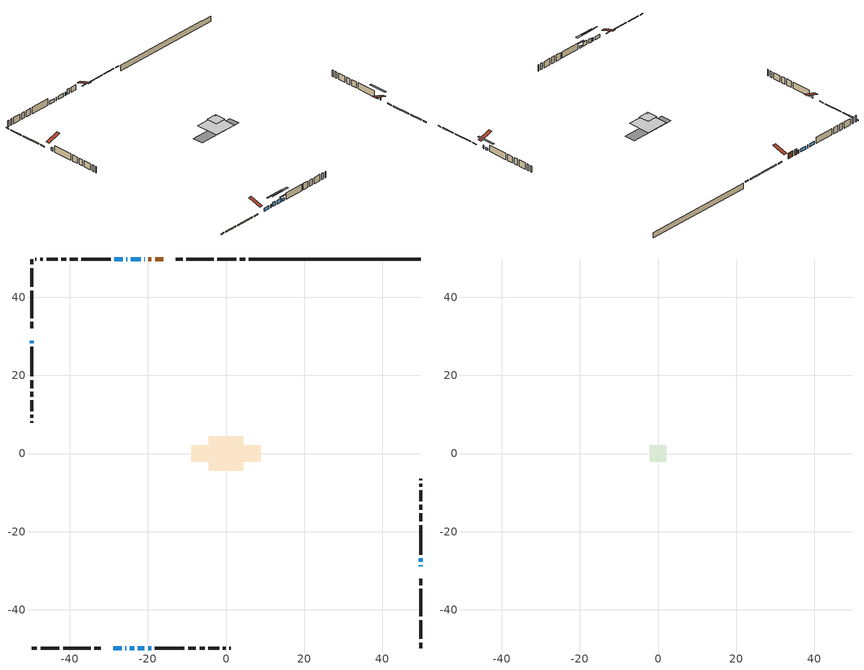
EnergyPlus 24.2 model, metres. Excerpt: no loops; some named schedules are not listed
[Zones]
conditioned space
 floor adiabatic (AdiabaticFloorConstruction): -4.38,-4.38 -4.38,4.38 4.38,4.38 4.38,-4.38 z0.3
 floor foundation (Slab1 construction): -8.91,-2.06 -8.91,2.06 8.91,2.06 8.91,-2.06 z-1.83
 wall outside (RimJoist1 construction): 4.95,49.77 3.56,49.77 / -49.77,-49.77 -48.38,-49.77 / -49.77,49.77 -49.77,48.38 / 49.77,-49.77 49.77,-48.38 z0.3:0.6
 wall outside (RimJoist2 construction): 2.63,49.77 -2.21,49.77 / -47.45,-49.77 -42.61,-49.77 / -49.77,47.45 -49.77,42.61 / 49.77,-47.45 49.77,-42.61 z0.3:0.6
 wall outside (RimJoist3 construction): -3.14,49.77 -10.16,49.77 / -41.68,-49.77 -34.66,-49.77 / -49.77,41.68 -49.77,34.66 / 49.77,-41.68 49.77,-34.66 z0.3:0.6
 wall outside (RimJoist4 construction): -11.08,49.77 -12.83,49.77 / -33.74,-49.77 -31.99,-49.77 / -49.77,33.74 -49.77,31.99 / 49.77,-33.74 49.77,-31.99 z0.3:0.6
 wall outside (AdiabaticWallConstruction 1): -16.01,49.77 -18.15,49.77 / -19.08,49.77 -19.91,49.77 z0.3:2.33
 wall outside (AdiabaticWallConstruction): -20.83,49.77 -20.93,49.77 / -28.81,-49.77 -26.66,-49.77 / -21.85,49.77 -24.33,49.77 / -49.77,28.81 -49.77,28.2 / 49.77,-28.81 49.77,-28.57 / -25.74,-49.77 -25.5,-49.77 / -25.26,49.77 -25.46,49.77 / -26.39,49.77 -28.53,49.77 z0.3:1.52; -24.57,-49.77 -23.5,-49.77 z0.3:1.9; 49.77,-27.64 49.77,-26.78 z0.3:1.16; -22.57,-49.77 -20.87,-49.77 z0.3:1.82; -19.94,-49.77 -19.13,-49.77 z0.3:1.22
 wall outside (Wall1 construction): -29.46,49.77 -37.01,49.77 / -18.2,-49.77 -10.65,-49.77 / -49.77,27.27 -49.77,19.72 / 49.77,-25.85 49.77,-18.3 z0.3:2.74
 wall outside (Wall2 construction): -37.94,49.77 -39.98,49.77 / -9.72,-49.77 -7.68,-49.77 / -49.77,18.79 -49.77,16.75 / 49.77,-17.37 49.77,-15.33 z0.3:2.74
 wall outside (Wall3 construction): -40.91,49.77 -42.18,49.77 / -6.75,-49.77 -5.49,-49.77 / -49.77,15.82 -49.77,14.55 / 49.77,-14.4 49.77,-13.13 z0.3:2.74
 wall outside (Wall4 construction): -43.1,49.77 -45.93,49.77 / -4.56,-49.77 -1.73,-49.77 / -49.77,13.62 -49.77,10.8 / 49.77,-12.21 49.77,-9.38 z0.3:2.74
 wall outside (Wall5 construction): -46.86,49.77 -47.57,49.77 / -0.81,-49.77 -0.09,-49.77 / -49.77,9.87 -49.77,9.16 / 49.77,-8.45 49.77,-7.74 z0.3:2.74
 wall outside (Wall6 construction): -48.5,49.77 -48.84,49.77 / 0.84,-49.77 1.18,-49.77 / -49.77,8.23 -49.77,7.89 / 49.77,-6.81 49.77,-6.47 z0.3:2.74
 wall foundation (FoundationWall1 construction): 5.87,49.77,-1.83 5.87,49.77,0.3 45.38,49.77,0.3 45.38,49.77,0.17 49.77,49.77,0.17 49.77,49.77,-1.83
 window (WindowConstruction 7): -20.83,49.77 -20.93,49.77 z0.3:1.52
 window (WindowConstruction 4): -28.81,-49.77 -26.67,-49.77 z0.3:1.52
 window (WindowConstruction 5): -21.85,49.77 -24.33,49.77 z0.3:1.52
 window (WindowConstruction 6): -49.77,28.81 -49.77,28.2 z0.3:1.52
 window (WindowConstruction 10): 49.77,-28.81 49.77,-28.57 z0.3:1.52
 window (WindowConstruction 11): -25.74,-49.77 -25.5,-49.77 z0.3:1.52
 window (WindowConstruction 8): -25.26,49.77 -25.46,49.77 z0.3:1.52
 window (WindowConstruction 9): -24.57,-49.77 -23.5,-49.77 z0.3:1.9
 window (WindowConstruction): -26.39,49.77 -28.53,49.77 z0.3:1.52
 window (WindowConstruction 1): 49.77,-27.64 49.77,-26.78 z0.3:1.16
 window (WindowConstruction 2): -22.57,-49.77 -20.87,-49.77 z0.3:1.82
 window (WindowConstruction 3): -19.94,-49.77 -19.13,-49.77 z0.3:1.21
 door (Door): -16.01,49.77 -18.15,49.77 z0.3:2.33
 door (Door 1): -19.08,49.77 -19.9,49.77 z0.3:2.33
 ceiling adiabatic (AdiabaticFloorConstruction): 4.38,-4.38 4.38,4.38 -4.38,4.38 -4.38,-4.38 z0.3
attic - vented
 floor to conditioned space (Floor1 construction Reversed): -2.06,-2.06 -2.06,2.06 2.06,2.06 2.06,-2.06 z2.74
 floor to conditioned space (Floor2 construction Reversed): -1.55,-1.55 -1.55,1.55 1.55,1.55 1.55,-1.55 z2.74
 roof outside (Roof1 construction): -15.08,49.77,2.74 -15.08,44.74,4.41 -13.76,44.74,4.41 -13.76,49.77,2.74; -29.74,-49.77,2.74 -29.74,-44.74,4.41 -31.06,-44.74,4.41 -31.06,-49.77,2.74; -49.77,29.74,2.74 -44.74,29.74,4.41 -44.74,31.06,4.41 -49.77,31.06,2.74; 49.77,-29.74,2.74 44.74,-29.74,4.41 44.74,-31.06,4.41 49.77,-31.06,2.74
shading: -20.45,-49.77 -27.62,-49.77 -27.62,-50.06 -20.45,-50.06 z4.95; 49.77,-23.73 49.77,-30.69 50.38,-30.69 50.38,-23.73 z4.21; -17.82,-49.77 -25.62,-49.77 -25.62,-50.38 -17.82,-50.38 z4.88; -17.91,-49.77 -21.16,-49.77 -21.16,-50.06 -17.91,-50.06 z2.43
[Building]
Building 1: Terrain=Suburbs
[Site:Location]
Windsor AP_ON: Latitude {deg}=42.28; Longitude {deg}=-82.96; Time Zone {hr}=-5; Elevation {m}=190; Keep Site Location Information=Yes
[Site:GroundTemperature:Shallow]
6.34957, 4.46684, 4.31606, 5.20952, 8.79623, 12.3662, 15.4612, 17.4219, 17.5884, 15.9938, 12.9777, 9.51722
[Site:WaterMainsTemperature]
Calculation Method=Schedule; Temperature Schedule=mains temperature schedule
[Material] Roughness=Rough; Thermal Absorptance=0.9
Name | Thickness {m} | Conductivity {W/m-K} | Density {kg/m3} | Specific Heat {J/kg-K} | Solar Absorptance | Visible Absorptance
asphalt or fiberglass shingles | 0.00635 | 0.162714 | 1121.4 | 1465.45 | 0.4 | 0.4
ceiling loosefill ins | 0.169333 | 0.0480833 | 16.02 | 1046.75 | 0.7 | 0.7
ceiling stud and cavity | 0.1397 | 0.181965 | 65.682 | 1177.47 | 0.7 | 0.7
ceiling stud and cavity 1 | 0.1397 | 0.233343 | 65.682 | 1177.47 | 0.7 | 0.7
concrete 4.0 in. | 0.1016 | 1.803125 | 2242.8 | 837.4 | 0.7 | 0.7
concrete 8.0 in. | 0.2032 | 1.803125 | 2242.8 | 837.4 | 0.7 | 0.7
door material | 0.04445 | 0.053851 | 512.64 | 1214.23 | 0.7 | 0.7
door material 1 | 0.04445 | 0.327969 | 512.64 | 1214.23 | 0.7 | 0.7
exterior vertical ins | 0.0219533 | 0.029427 | 32.04 | 1214.23 | 0.7 | 0.7
floor covering | 0.0127 | 0.0433444 | 54.468 | 1339.84 | 0.6 | 0.6
floor rigid ins; wall rigid ins | 0.512978 | 0.029427 | 32.04 | 1214.23 | 0.7 | 0.7
floor stud and cavity | 0.1397 | 1.75129 | 37.0049 | 1207.88 | 0.7 | 0.7
furniture material conditioned space 1 | 0.1524 | 0.115458 | 640.8 | 1214.23 | 0.6 | 0.6
gypsum board | 0.0127 | 0.160291 | 801 | 837.4 | 0.6 | 0.6
gypsum board 1 | 0.0127 | 0.160291 | 801 | 837.4 | 0.7 | 0.7
osb sheathing 0.5 in. | 0.0127 | 0.115458 | 512.64 | 1214.23 | 0.7 | 0.7
osb sheathing 0.75 in. | 0.01905 | 0.115458 | 512.64 | 1214.23 | 0.7 | 0.7
osb sheathing 2.0 in. | 0.0508 | 0.115458 | 512.64 | 1214.23 | 0.7 | 0.7
rim joist rigid ins | 0.051816 | 0.029427 | 32.04 | 1214.23 | 0.7 | 0.7
rim joist stud and cavity | 0.0508 | 0.273253 | 125.044 | 1163.47 | 0.6 | 0.6
rim joist stud and cavity 1 | 0.0508 | 0.0291244 | 125.044 | 1163.47 | 0.6 | 0.6
rim joist stud and cavity 2 | 0.0508 | 0.256263 | 125.044 | 1163.47 | 0.6 | 0.6
rim joist stud and cavity 3 | 0.0508 | 0.0317528 | 125.044 | 1163.47 | 0.6 | 0.6
wall stud and cavity | 0.1397 | 0.0805465 | 139.0536 | 1170.24 | 0.7 | 0.7
wall stud and cavity 1 | 0.1397 | 0.102109 | 139.0536 | 1170.24 | 0.7 | 0.7
wall stud and cavity 2 | 0.1397 | 0.0813726 | 139.0536 | 1170.24 | 0.7 | 0.7
wall stud and cavity 3 | 0.1397 | 0.0919333 | 139.0536 | 1170.24 | 0.7 | 0.7
wall stud and cavity 4 | 0.1397 | 0.0962846 | 139.0536 | 1170.24 | 0.7 | 0.7
wall stud and cavity 5 | 0.1397 | 0.103171 | 139.0536 | 1170.24 | 0.7 | 0.7
wall stud and cavity 6 | 0.0889 | 0.380278 | 52.3479 | 1209.89 | 0.7 | 0.7
wall stud and cavity 7 | 0.0889 | 0.391764 | 83.0341 | 1211.67 | 0.7 | 0.7
wood siding | 0.0254 | 0.102417 | 544.68 | 1172.36 | 0.4 | 0.4
wood siding 1; wood siding 2; wood siding 3 | 0.0254 | 0.102417 | 544.68 | 1172.36 | 0.7 | 0.7
[WindowMaterial:SimpleGlazingSystem]
Name | U-Factor {W/m2-K} | Solar Heat Gain Coefficient
WindowMaterial | 3.06271 | 0.48
WindowMaterial 1 | 3.03376 | 0.4
WindowMaterial 2 | 3.04284 | 0.51
WindowMaterial 3 | 3.080315 | 0.44
WindowMaterial 4 | 3.0383 | 0.56
WindowMaterial 5 | 2.47107 | 0.09
WindowMaterial 6 | 3.11325 | 0.08
WindowMaterial 7 | 2.76405 | 0.5
WindowMaterial 8 | 3.03376 | 0.44
[Construction]
AdiabaticFloorConstruction: floor stud and cavity, floor rigid ins, osb sheathing 0.75 in., floor covering
AdiabaticWallConstruction: wood siding 2, wall rigid ins, wall stud and cavity 6, gypsum board
AdiabaticWallConstruction 1: wood siding 3, wall rigid ins, wall stud and cavity 6, gypsum board
Door: door material
Door 1: door material 1
Floor1 construction Reversed: gypsum board, ceiling stud and cavity, ceiling loosefill ins
Floor2 construction Reversed: gypsum board, ceiling stud and cavity 1, ceiling loosefill ins
FoundationWall1 construction: concrete 8.0 in., gypsum board 1
furniture construction conditioned space 1: furniture material conditioned space 1
PartitionWallConstruction: gypsum board, wall stud and cavity 7, gypsum board
RimJoist1 construction: wood siding 1, rim joist rigid ins, osb sheathing 2.0 in., rim joist stud and cavity
RimJoist2 construction: wood siding 1, osb sheathing 2.0 in., rim joist stud and cavity 1
RimJoist3 construction: wood siding 1, rim joist rigid ins, osb sheathing 2.0 in., rim joist stud and cavity 2
RimJoist4 construction: wood siding 1, osb sheathing 2.0 in., rim joist stud and cavity 3
Roof1 construction: asphalt or fiberglass shingles
Slab1 construction: concrete 4.0 in.
Wall1 construction: wood siding, osb sheathing 0.5 in., wall stud and cavity, gypsum board
Wall2 construction: wood siding, osb sheathing 0.5 in., wall stud and cavity 1, gypsum board
Wall3 construction: wood siding, osb sheathing 0.5 in., wall stud and cavity 2, gypsum board
Wall4 construction: wood siding, osb sheathing 0.5 in., wall stud and cavity 3, gypsum board
Wall5 construction: wood siding, osb sheathing 0.5 in., wall stud and cavity 4, gypsum board
Wall6 construction: wood siding, osb sheathing 0.5 in., wall stud and cavity 5, gypsum board
WindowConstruction; WindowConstruction 4: WindowMaterial
WindowConstruction 1: WindowMaterial 1
WindowConstruction 10; WindowConstruction 11: WindowMaterial 8
WindowConstruction 2: WindowMaterial 2
WindowConstruction 3; WindowConstruction 6: WindowMaterial 3
WindowConstruction 5: WindowMaterial 4
WindowConstruction 7: WindowMaterial 5
WindowConstruction 8: WindowMaterial 6
WindowConstruction 9: WindowMaterial 7
[Zone] Multiplier=1; Part of Total Floor Area=Yes
Name | Volume {m3}
attic - vented | 7.22647
conditioned space | 512.4
[Space]
Name | Zone | Volume {m3}
attic - vented 1 | attic - vented | 7.22647
conditioned space 1 | conditioned space | 512.4
[ZoneInfiltration:EffectiveLeakageArea]
infil attic - vented 1: Zone or Space=attic - vented 1; Schedule=Always On Discrete; Effective Air Leakage Area {cm2}=1181.78; Stack Coefficient=0.000116419; Wind Coefficient=7.29006e-06
[ZoneMixing]
whole house fan mix: Zone or Space=attic - vented; Schedule=Always On Continuous; Design Flow Rate Calculation Method=Flow/Zone; Design Flow Rate {m3/s}=0; Source Zone or Space=conditioned space
[SurfaceProperty:ExposedFoundationPerimeter]
Slab1: Exposed Perimeter Calculation Method=TotalExposedPerimeter; Total Exposed Perimeter {m}=43.891
[InternalMass] Zone or ZoneList=conditioned space; Space or SpaceList=conditioned space 1
Name | Construction | Surface Area {m2}
furniture mass conditioned space 1 | furniture construction conditioned space 1 | 60.0001
partition wall mass | PartitionWallConstruction | 150
[Lights]
interior lighting: Zone or ZoneList or Space or SpaceList=conditioned space 1; Schedule=interior lighting schedule; Design Level Calculation Method=LightingLevel; Lighting Level {W}=343.2; Return Air Fraction=0; Fraction Radiant=0.6; Fraction Visible=0.2; Fraction Replaceable=1
[People]
occupants: Zone or ZoneList or Space or SpaceList=conditioned space 1; Number of People Schedule=occupants schedule; Number of People Calculation Method=People; Number of People=3; Fraction Radiant=0.314171; Sensible Heat Fraction=0.56303; Activity Level Schedule=occupants activity schedule; Carbon Dioxide Generation Rate {m3/s-W}=0; Enable ASHRAE 55 Comfort Warnings=No; Mean Radiant Temperature Calculation Type=EnclosureAveraged
[ElectricEquipment] Zone or ZoneList or Space or SpaceList=conditioned space 1; Design Level Calculation Method=EquipmentLevel
Name | Schedule | Design Level {W} | Fraction Latent | Fraction Radiant | Fraction Lost
clothes dryer | clothes dryer schedule | 140.772 | 0.015 | 0.081 | 0.85
clothes washer | clothes washer schedule | 32.1985 | 0.03 | 0.162 | 0.7
cooking range | cooking range schedule | 215.147 | 0.08 | 0.432 | 0.2
dishwasher | dishwasher schedule | 66.8632 | 0.3 | 0.18 | 0.4
fridge | fridge schedule | 72.9452 | 0 | 0.6 | 0
mech vent bath fan 0 | mech vent bath fan 0 schedule | 25.1 | 0 | 0 | 1
mech vent bath fan 1 | mech vent bath fan 1 schedule | 25.1 | 0 | 0 | 1
mech vent house fan | mech vent house fan schedule | 0 | 0 | 0 | 1
mech vent house fan cfis | mech vent house fan cfis schedule | 0 | 0 | 0 | 0
mech vent range fan 0 | mech vent range fan 0 schedule | 57 | 0 | 0 | 1
misc plug loads | misc plug loads schedule | 494.7 | 0.045 | 0.513 | 0.1
whole house fan | Always On Discrete | 0 | 0 | 0 | 1
[OtherEquipment] Zone or ZoneList or Space or SpaceList=conditioned space 1; Design Level Calculation Method=EquipmentLevel
Name | Fuel Type | Schedule | Design Level {W} | Fraction Latent | Fraction Radiant | Fraction Lost
clothes dryer 1 | Electricity | clothes dryer schedule | 0 | 0.015 | 0.081 | 0.85
cooking range 1 | Electricity | cooking range schedule | 0 | 0.08 | 0.432 | 0.2
general water use latent | None | general water use schedule | 62.594 | 1 | 0 | 0
general water use sensible | None | general water use schedule | -61.6891 | 0 | 0.6 | 0
mech vent house fan latent load | None | Always On Discrete | 0 | 1 | 0 | 0
mech vent house fan sensible load | None | Always On Discrete | 0 | 0 | 0 | 0
water heater energy adjustment1 | NaturalGas | Always On Discrete | 0.01 | 0 | 0 | 1
[ZoneInfiltration:DesignFlowRate] Zone or ZoneList or Space or SpaceList=conditioned space 1; Schedule=Always On Discrete; Design Flow Rate Calculation Method=Flow/Zone; Design Flow Rate {m3/s}=0
infil flow; natural vent flow; whole house fan flow
[Foundation:Kiva]
Foundation Kiva 1: Initial Indoor Air Temperature {C}=18; Wall Height Above Grade {m}=0.300015; Wall Depth Below Slab {m}=0.2032; Custom Block Material Name 1=exterior vertical ins; Custom Block Depth 1 {m}=2.13; Custom Block X Position 1 {m}=0.2159; Custom Block Z Position 1 {m}=0
[Foundation:Kiva:Settings]
Soil Conductivity {W/m-K}=0.849921; Soil Density {kg/m3}=1842.3; Soil Specific Heat {J/kg-K}=418.7; Ground Solar Absorptivity=0.9; Ground Thermal Absorptivity=0.9; Ground Surface Roughness {m}=0.03; Far-Field Width {m}=40; Deep-Ground Boundary Condition=ZeroFlux; Deep-Ground Depth {m}=40; Minimum Cell Dimension {m}=0.2; Maximum Cell Growth Coefficient=3; Simulation Timestep=Timestep
[Exterior:Lights]
exterior lighting: Schedule=exterior lighting schedule; Design Level {W}=75.6
[Schedule:Constant]
Name | Hourly Value
Always On Continuous; mech vent house fan schedule; mech vent house fan cfis schedule; Always On Discrete | 1
occupants activity schedule | 117.228
fridge schedule | 0
[Schedule:Week:Daily]
interior lighting schedule Week Rule - Jan1-Jan27: interior lighting schedule day, interior lighting schedule day, interior lighting schedule day, interior lighting schedule day, interior lighting schedule day, interior lighting schedule day, interior lighting schedule day, interior lighting schedule default day, interior lighting schedule default day, interior lighting schedule default day, interior lighting schedule default day, interior lighting schedule default day
interior lighting schedule Week Rule - Jan28-Feb3: interior lighting schedule day, interior lighting schedule day, interior lighting schedule day, interior lighting schedule day, interior lighting schedule day 1, interior lighting schedule day 1, interior lighting schedule day 1, interior lighting schedule default day, interior lighting schedule default day, interior lighting schedule default day, interior lighting schedule default day, interior lighting schedule default day
interior lighting schedule Week Rule - Feb4-Feb24: interior lighting schedule day 1, interior lighting schedule day 1, interior lighting schedule day 1, interior lighting schedule day 1, interior lighting schedule day 1, interior lighting schedule day 1, interior lighting schedule day 1, interior lighting schedule default day, interior lighting schedule default day, interior lighting schedule default day, interior lighting schedule default day, interior lighting schedule default day
interior lighting schedule Week Rule - Feb25-Mar3: interior lighting schedule day 1, interior lighting schedule day 1, interior lighting schedule day 1, interior lighting schedule day 1, interior lighting schedule day 2, interior lighting schedule day 2, interior lighting schedule day 2, interior lighting schedule default day, interior lighting schedule default day, interior lighting schedule default day, interior lighting schedule default day, interior lighting schedule default day
interior lighting schedule Week Rule - Mar4-Mar31: interior lighting schedule day 2, interior lighting schedule day 2, interior lighting schedule day 2, interior lighting schedule day 2, interior lighting schedule day 2, interior lighting schedule day 2, interior lighting schedule day 2, interior lighting schedule default day, interior lighting schedule default day, interior lighting schedule default day, interior lighting schedule default day, interior lighting schedule default day
interior lighting schedule Week Rule - Apr1-Apr28: interior lighting schedule day 3, interior lighting schedule day 3, interior lighting schedule day 3, interior lighting schedule day 3, interior lighting schedule day 3, interior lighting schedule day 3, interior lighting schedule day 3, interior lighting schedule default day, interior lighting schedule default day, interior lighting schedule default day, interior lighting schedule default day, interior lighting schedule default day
interior lighting schedule Week Rule - Apr29-May5: interior lighting schedule day 3, interior lighting schedule day 3, interior lighting schedule day 4, interior lighting schedule day 4, interior lighting schedule day 4, interior lighting schedule day 4, interior lighting schedule day 4, interior lighting schedule default day, interior lighting schedule default day, interior lighting schedule default day, interior lighting schedule default day, interior lighting schedule default day
interior lighting schedule Week Rule - May6-May26: interior lighting schedule day 4, interior lighting schedule day 4, interior lighting schedule day 4, interior lighting schedule day 4, interior lighting schedule day 4, interior lighting schedule day 4, interior lighting schedule day 4, interior lighting schedule default day, interior lighting schedule default day, interior lighting schedule default day, interior lighting schedule default day, interior lighting schedule default day
interior lighting schedule Week Rule - May27-Jun2: interior lighting schedule day 4, interior lighting schedule day 4, interior lighting schedule day 4, interior lighting schedule day 4, interior lighting schedule day 4, interior lighting schedule day 5, interior lighting schedule day 5, interior lighting schedule default day, interior lighting schedule default day, interior lighting schedule default day, interior lighting schedule default day, interior lighting schedule default day
interior lighting schedule Week Rule - Jun3-Jun30: interior lighting schedule day 5, interior lighting schedule day 5, interior lighting schedule day 5, interior lighting schedule day 5, interior lighting schedule day 5, interior lighting schedule day 5, interior lighting schedule day 5, interior lighting schedule default day, interior lighting schedule default day, interior lighting schedule default day, interior lighting schedule default day, interior lighting schedule default day
interior lighting schedule Week Rule - Jul1-Jul28: interior lighting schedule day 6, interior lighting schedule day 6, interior lighting schedule day 6, interior lighting schedule day 6, interior lighting schedule day 6, interior lighting schedule day 6, interior lighting schedule day 6, interior lighting schedule default day, interior lighting schedule default day, interior lighting schedule default day, interior lighting schedule default day, interior lighting schedule default day
interior lighting schedule Week Rule - Jul29-Aug4: interior lighting schedule day 6, interior lighting schedule day 6, interior lighting schedule day 6, interior lighting schedule day 7, interior lighting schedule day 7, interior lighting schedule day 7, interior lighting schedule day 7, interior lighting schedule default day, interior lighting schedule default day, interior lighting schedule default day, interior lighting schedule default day, interior lighting schedule default day
interior lighting schedule Week Rule - Aug5-Aug25: interior lighting schedule day 7, interior lighting schedule day 7, interior lighting schedule day 7, interior lighting schedule day 7, interior lighting schedule day 7, interior lighting schedule day 7, interior lighting schedule day 7, interior lighting schedule default day, interior lighting schedule default day, interior lighting schedule default day, interior lighting schedule default day, interior lighting schedule default day
interior lighting schedule Week Rule - Aug26-Sep1: interior lighting schedule day 7, interior lighting schedule day 7, interior lighting schedule day 7, interior lighting schedule day 7, interior lighting schedule day 7, interior lighting schedule day 7, interior lighting schedule day 8, interior lighting schedule default day, interior lighting schedule default day, interior lighting schedule default day, interior lighting schedule default day, interior lighting schedule default day
interior lighting schedule Week Rule - Sep2-Sep29: interior lighting schedule day 8, interior lighting schedule day 8, interior lighting schedule day 8, interior lighting schedule day 8, interior lighting schedule day 8, interior lighting schedule day 8, interior lighting schedule day 8, interior lighting schedule default day, interior lighting schedule default day, interior lighting schedule default day, interior lighting schedule default day, interior lighting schedule default day
interior lighting schedule Week Rule - Sep30-Oct6: interior lighting schedule day 8, interior lighting schedule day 9, interior lighting schedule day 9, interior lighting schedule day 9, interior lighting schedule day 9, interior lighting schedule day 9, interior lighting schedule day 9, interior lighting schedule default day, interior lighting schedule default day, interior lighting schedule default day, interior lighting schedule default day, interior lighting schedule default day
interior lighting schedule Week Rule - Oct7-Oct27: interior lighting schedule day 9, interior lighting schedule day 9, interior lighting schedule day 9, interior lighting schedule day 9, interior lighting schedule day 9, interior lighting schedule day 9, interior lighting schedule day 9, interior lighting schedule default day, interior lighting schedule default day, interior lighting schedule default day, interior lighting schedule default day, interior lighting schedule default day
interior lighting schedule Week Rule - Oct28-Nov3: interior lighting schedule day 9, interior lighting schedule day 9, interior lighting schedule day 9, interior lighting schedule day 9, interior lighting schedule day 10, interior lighting schedule day 10, interior lighting schedule day 10, interior lighting schedule default day, interior lighting schedule default day, interior lighting schedule default day, interior lighting schedule default day, interior lighting schedule default day
interior lighting schedule Week Rule - Nov4-Nov24: interior lighting schedule day 10, interior lighting schedule day 10, interior lighting schedule day 10, interior lighting schedule day 10, interior lighting schedule day 10, interior lighting schedule day 10, interior lighting schedule day 10, interior lighting schedule default day, interior lighting schedule default day, interior lighting schedule default day, interior lighting schedule default day, interior lighting schedule default day
interior lighting schedule Week Rule - Nov25-Dec1: interior lighting schedule day 10, interior lighting schedule day 10, interior lighting schedule day 10, interior lighting schedule day 10, interior lighting schedule day 10, interior lighting schedule day 10, interior lighting schedule day 11, interior lighting schedule default day, interior lighting schedule default day, interior lighting schedule default day, interior lighting schedule default day, interior lighting schedule default day
interior lighting schedule Week Rule - Dec2-Dec31: interior lighting schedule day 11, interior lighting schedule day 11, interior lighting schedule day 11, interior lighting schedule day 11, interior lighting schedule day 11, interior lighting schedule day 11, interior lighting schedule day 11, interior lighting schedule default day, interior lighting schedule default day, interior lighting schedule default day, interior lighting schedule default day, interior lighting schedule default day
occupants schedule Week Rule - Jan1-Dec31: occupants schedule day, occupants schedule day, occupants schedule day, occupants schedule day, occupants schedule day, occupants schedule day, occupants schedule day, occupants schedule default day, occupants schedule default day, occupants schedule default day, occupants schedule default day, occupants schedule default day
clothes dryer schedule Week Rule - Jan1-Dec31: clothes dryer schedule day, clothes dryer schedule day, clothes dryer schedule day, clothes dryer schedule day, clothes dryer schedule day, clothes dryer schedule day, clothes dryer schedule day, clothes dryer schedule default day, clothes dryer schedule default day, clothes dryer schedule default day, clothes dryer schedule default day, clothes dryer schedule default day
clothes washer schedule Week Rule - Jan1-Dec31: clothes washer schedule day, clothes washer schedule day, clothes washer schedule day, clothes washer schedule day, clothes washer schedule day, clothes washer schedule day, clothes washer schedule day, clothes washer schedule default day, clothes washer schedule default day, clothes washer schedule default day, clothes washer schedule default day, clothes washer schedule default day
cooking range schedule Week Rule - Jan1-Dec31: cooking range schedule day, cooking range schedule day, cooking range schedule day, cooking range schedule day, cooking range schedule day, cooking range schedule day, cooking range schedule day, cooking range schedule default day, cooking range schedule default day, cooking range schedule default day, cooking range schedule default day, cooking range schedule default day
dishwasher schedule Week Rule - Jan1-Dec31: dishwasher schedule day, dishwasher schedule day, dishwasher schedule day, dishwasher schedule day, dishwasher schedule day, dishwasher schedule day, dishwasher schedule day, dishwasher schedule default day, dishwasher schedule default day, dishwasher schedule default day, dishwasher schedule default day, dishwasher schedule default day
mech vent bath fan 0 schedule Week Rule - Jan1-Dec31: mech vent bath fan 0 schedule day, mech vent bath fan 0 schedule day, mech vent bath fan 0 schedule day, mech vent bath fan 0 schedule day, mech vent bath fan 0 schedule day, mech vent bath fan 0 schedule day, mech vent bath fan 0 schedule day, mech vent bath fan 0 schedule default day, mech vent bath fan 0 schedule default day, mech vent bath fan 0 schedule default day, mech vent bath fan 0 schedule default day, mech vent bath fan 0 schedule default day
mech vent bath fan 1 schedule Week Rule - Jan1-Dec31: mech vent bath fan 1 schedule day, mech vent bath fan 1 schedule day, mech vent bath fan 1 schedule day, mech vent bath fan 1 schedule day, mech vent bath fan 1 schedule day, mech vent bath fan 1 schedule day, mech vent bath fan 1 schedule day, mech vent bath fan 1 schedule default day, mech vent bath fan 1 schedule default day, mech vent bath fan 1 schedule default day, mech vent bath fan 1 schedule default day, mech vent bath fan 1 schedule default day
mech vent range fan 0 schedule Week Rule - Jan1-Dec31: mech vent range fan 0 schedule day, mech vent range fan 0 schedule day, mech vent range fan 0 schedule day, mech vent range fan 0 schedule day, mech vent range fan 0 schedule day, mech vent range fan 0 schedule day, mech vent range fan 0 schedule day, mech vent range fan 0 schedule default day, mech vent range fan 0 schedule default day, mech vent range fan 0 schedule default day, mech vent range fan 0 schedule default day, mech vent range fan 0 schedule default day
misc plug loads schedule Week Rule - Jan1-Dec31: misc plug loads schedule day, misc plug loads schedule day, misc plug loads schedule day, misc plug loads schedule day, misc plug loads schedule day, misc plug loads schedule day, misc plug loads schedule day, misc plug loads schedule default day, misc plug loads schedule default day, misc plug loads schedule default day, misc plug loads schedule default day, misc plug loads schedule default day
general water use schedule Week Rule - Jan1-Dec31: general water use schedule day, general water use schedule day, general water use schedule day, general water use schedule day, general water use schedule day, general water use schedule day, general water use schedule day, general water use schedule default day, general water use schedule default day, general water use schedule default day, general water use schedule default day, general water use schedule default day
exterior lighting schedule Week Rule - Jan1-Jan27: exterior lighting schedule day, exterior lighting schedule day, exterior lighting schedule day, exterior lighting schedule day, exterior lighting schedule day, exterior lighting schedule day, exterior lighting schedule day, exterior lighting schedule default day, exterior lighting schedule default day, exterior lighting schedule default day, exterior lighting schedule default day, exterior lighting schedule default day
exterior lighting schedule Week Rule - Jan28-Feb3: exterior lighting schedule day, exterior lighting schedule day, exterior lighting schedule day, exterior lighting schedule day, exterior lighting schedule day 1, exterior lighting schedule day 1, exterior lighting schedule day 1, exterior lighting schedule default day, exterior lighting schedule default day, exterior lighting schedule default day, exterior lighting schedule default day, exterior lighting schedule default day
exterior lighting schedule Week Rule - Feb4-Feb24: exterior lighting schedule day 1, exterior lighting schedule day 1, exterior lighting schedule day 1, exterior lighting schedule day 1, exterior lighting schedule day 1, exterior lighting schedule day 1, exterior lighting schedule day 1, exterior lighting schedule default day, exterior lighting schedule default day, exterior lighting schedule default day, exterior lighting schedule default day, exterior lighting schedule default day
exterior lighting schedule Week Rule - Feb25-Mar3: exterior lighting schedule day 1, exterior lighting schedule day 1, exterior lighting schedule day 1, exterior lighting schedule day 1, exterior lighting schedule day 2, exterior lighting schedule day 2, exterior lighting schedule day 2, exterior lighting schedule default day, exterior lighting schedule default day, exterior lighting schedule default day, exterior lighting schedule default day, exterior lighting schedule default day
exterior lighting schedule Week Rule - Mar4-Mar31: exterior lighting schedule day 2, exterior lighting schedule day 2, exterior lighting schedule day 2, exterior lighting schedule day 2, exterior lighting schedule day 2, exterior lighting schedule day 2, exterior lighting schedule day 2, exterior lighting schedule default day, exterior lighting schedule default day, exterior lighting schedule default day, exterior lighting schedule default day, exterior lighting schedule default day
exterior lighting schedule Week Rule - Apr1-Apr28: exterior lighting schedule day 3, exterior lighting schedule day 3, exterior lighting schedule day 3, exterior lighting schedule day 3, exterior lighting schedule day 3, exterior lighting schedule day 3, exterior lighting schedule day 3, exterior lighting schedule default day, exterior lighting schedule default day, exterior lighting schedule default day, exterior lighting schedule default day, exterior lighting schedule default day
exterior lighting schedule Week Rule - Apr29-May5: exterior lighting schedule day 3, exterior lighting schedule day 3, exterior lighting schedule day 4, exterior lighting schedule day 4, exterior lighting schedule day 4, exterior lighting schedule day 4, exterior lighting schedule day 4, exterior lighting schedule default day, exterior lighting schedule default day, exterior lighting schedule default day, exterior lighting schedule default day, exterior lighting schedule default day
exterior lighting schedule Week Rule - May6-May26: exterior lighting schedule day 4, exterior lighting schedule day 4, exterior lighting schedule day 4, exterior lighting schedule day 4, exterior lighting schedule day 4, exterior lighting schedule day 4, exterior lighting schedule day 4, exterior lighting schedule default day, exterior lighting schedule default day, exterior lighting schedule default day, exterior lighting schedule default day, exterior lighting schedule default day
exterior lighting schedule Week Rule - May27-Jun2: exterior lighting schedule day 4, exterior lighting schedule day 4, exterior lighting schedule day 4, exterior lighting schedule day 4, exterior lighting schedule day 4, exterior lighting schedule day 5, exterior lighting schedule day 5, exterior lighting schedule default day, exterior lighting schedule default day, exterior lighting schedule default day, exterior lighting schedule default day, exterior lighting schedule default day
exterior lighting schedule Week Rule - Jun3-Jun30: exterior lighting schedule day 5, exterior lighting schedule day 5, exterior lighting schedule day 5, exterior lighting schedule day 5, exterior lighting schedule day 5, exterior lighting schedule day 5, exterior lighting schedule day 5, exterior lighting schedule default day, exterior lighting schedule default day, exterior lighting schedule default day, exterior lighting schedule default day, exterior lighting schedule default day
[Schedule:Year]
interior lighting schedule: interior lighting schedule Week Rule - Jan1-Jan27, 1, 1, 1, 27, interior lighting schedule Week Rule - Jan28-Feb3, 1, 28, 2, 3, interior lighting schedule Week Rule - Feb4-Feb24, 2, 4, 2, 24, interior lighting schedule Week Rule - Feb25-Mar3, 2, 25, 3, 3, interior lighting schedule Week Rule - Mar4-Mar31, 3, 4, 3, 31, interior lighting schedule Week Rule - Apr1-Apr28, 4, 1, 4, 28, interior lighting schedule Week Rule - Apr29-May5, 4, 29, 5, 5, interior lighting schedule Week Rule - May6-May26, 5, 6, 5, 26, interior lighting schedule Week Rule - May27-Jun2, 5, 27, 6, 2, interior lighting schedule Week Rule - Jun3-Jun30, 6, 3, 6, 30, interior lighting schedule Week Rule - Jul1-Jul28, 7, 1, 7, 28, interior lighting schedule Week Rule - Jul29-Aug4, 7, 29, 8, 4, interior lighting schedule Week Rule - Aug5-Aug25, 8, 5, 8, 25, interior lighting schedule Week Rule - Aug26-Sep1, 8, 26, 9, 1, interior lighting schedule Week Rule - Sep2-Sep29, 9, 2, 9, 29, interior lighting schedule Week Rule - Sep30-Oct6, 9, 30, 10, 6, interior lighting schedule Week Rule - Oct7-Oct27, 10, 7, 10, 27, interior lighting schedule Week Rule - Oct28-Nov3, 10, 28, 11, 3, interior lighting schedule Week Rule - Nov4-Nov24, 11, 4, 11, 24, interior lighting schedule Week Rule - Nov25-Dec1, 11, 25, 12, 1, interior lighting schedule Week Rule - Dec2-Dec31, 12, 2, 12, 31
occupants schedule: occupants schedule Week Rule - Jan1-Dec31, 1, 1, 12, 31
clothes dryer schedule: clothes dryer schedule Week Rule - Jan1-Dec31, 1, 1, 12, 31
clothes washer schedule: clothes washer schedule Week Rule - Jan1-Dec31, 1, 1, 12, 31
cooking range schedule: cooking range schedule Week Rule - Jan1-Dec31, 1, 1, 12, 31
dishwasher schedule: dishwasher schedule Week Rule - Jan1-Dec31, 1, 1, 12, 31
mech vent bath fan 0 schedule: mech vent bath fan 0 schedule Week Rule - Jan1-Dec31, 1, 1, 12, 31
mech vent bath fan 1 schedule: mech vent bath fan 1 schedule Week Rule - Jan1-Dec31, 1, 1, 12, 31
mech vent range fan 0 schedule: mech vent range fan 0 schedule Week Rule - Jan1-Dec31, 1, 1, 12, 31
misc plug loads schedule: misc plug loads schedule Week Rule - Jan1-Dec31, 1, 1, 12, 31
general water use schedule: general water use schedule Week Rule - Jan1-Dec31, 1, 1, 12, 31
exterior lighting schedule: exterior lighting schedule Week Rule - Jan1-Jan27, 1, 1, 1, 27, exterior lighting schedule Week Rule - Jan28-Feb3, 1, 28, 2, 3, exterior lighting schedule Week Rule - Feb4-Feb24, 2, 4, 2, 24, exterior lighting schedule Week Rule - Feb25-Mar3, 2, 25, 3, 3, exterior lighting schedule Week Rule - Mar4-Mar31, 3, 4, 3, 31, exterior lighting schedule Week Rule - Apr1-Apr28, 4, 1, 4, 28, exterior lighting schedule Week Rule - Apr29-May5, 4, 29, 5, 5, exterior lighting schedule Week Rule - May6-May26, 5, 6, 5, 26, exterior lighting schedule Week Rule - May27-Jun2, 5, 27, 6, 2, exterior lighting schedule Week Rule - Jun3-Jun30, 6, 3, 6, 30, exterior lighting schedule Week Rule - Jul1-Jul28, 7, 1, 7, 28, exterior lighting schedule Week Rule - Jul29-Aug4, 7, 29, 8, 4, exterior lighting schedule Week Rule - Aug5-Aug25, 8, 5, 8, 25, exterior lighting schedule Week Rule - Aug26-Sep1, 8, 26, 9, 1, exterior lighting schedule Week Rule - Sep2-Sep29, 9, 2, 9, 29, exterior lighting schedule Week Rule - Sep30-Oct6, 9, 30, 10, 6, exterior lighting schedule Week Rule - Oct7-Oct27, 10, 7, 10, 27, exterior lighting schedule Week Rule - Oct28-Nov3, 10, 28, 11, 3, exterior lighting schedule Week Rule - Nov4-Nov24, 11, 4, 11, 24, exterior lighting schedule Week Rule - Nov25-Dec1, 11, 25, 12, 1, exterior lighting schedule Week Rule - Dec2-Dec31, 12, 2, 12, 31
[Schedule:Compact]
mains temperature schedule: Through: 01/01, For: AllDays, Until: 24:00, 9.71556, Through: 01/02, For: AllDays, Until: 24:00, 9.65056, Through: 01/03, For: AllDays, Until: 24:00, 9.58667, Through: 01/04, For: AllDays, Until: 24:00, 9.52389, Through: 01/05, For: AllDays, Until: 24:00, 9.46278, Through: 01/06, For: AllDays, Until: 24:00, 9.40278, Through: 01/07, For: AllDays, Until: 24:00, 9.34444, Through: 01/08, For: AllDays, Until: 24:00, 9.28778, Through: 01/09, For: AllDays, Until: 24:00, 9.23222, Through: 01/10, For: AllDays, Until: 24:00, 9.17778, Through: 01/11, For: AllDays, Until: 24:00, 9.125, Through: 01/12, For: AllDays, Until: 24:00, 9.07389, Through: 01/13, For: AllDays, Until: 24:00, 9.02444, Through: 01/14, For: AllDays, Until: 24:00, 8.97611, Through: 01/15, For: AllDays, Until: 24:00, 8.92944, Through: 01/16, For: AllDays, Until: 24:00, 8.88444, Through: 01/17, For: AllDays, Until: 24:00, 8.84056, Through: 01/18, For: AllDays, Until: 24:00, 8.79889, Through: 01/19, For: AllDays, Until: 24:00, 8.75833, Through: 01/20, For: AllDays, Until: 24:00, 8.71944, Through: 01/21, For: AllDays, Until: 24:00, 8.68222, Through: 01/22, For: AllDays, Until: 24:00, 8.64667, Through: 01/23, For: AllDays, Until: 24:00, 8.61222, Through: 01/24, For: AllDays, Until: 24:00, 8.58, Through: 01/25, For: AllDays, Until: 24:00, 8.54944, Through: 01/26, For: AllDays, Until: 24:00, 8.52, Through: 01/27, For: AllDays, Until: 24:00, 8.49278, Through: 01/28, For: AllDays, Until: 24:00, 8.46722, Through: 01/29, For: AllDays, Until: 24:00, 8.44278, Through: 01/30, For: AllDays, Until: 24:00, 8.42056, Through: 01/31, For: AllDays, Until: 24:00, 8.39944, Through: 02/01, For: AllDays, Until: 24:00, 8.38056, Through: 02/02, For: AllDays, Until: 24:00, 8.36333, Through: 02/03, For: AllDays, Until: 24:00, 8.34778, Through: 02/04, For: AllDays, Until: 24:00, 8.33389, Through: 02/05, For: AllDays, Until: 24:00, 8.32167, Through: 02/06, For: AllDays, Until: 24:00, 8.31111, Through: 02/07, For: AllDays, Until: 24:00, 8.30222, Through: 02/08, For: AllDays, Until: 24:00, 8.295, Through: 02/09, For: AllDays, Until: 24:00, 8.29, Through: 02/10, For: AllDays, Until: 24:00, 8.28611, Through: 02/11, For: AllDays, Until: 24:00, 8.28444, Through: 02/12, For: AllDays, Until: 24:00, 8.28444, Through: 02/13, For: AllDays, Until: 24:00, 8.28611, Through: 02/14, For: AllDays, Until: 24:00, 8.28889, Through: 02/15, For: AllDays, Until: 24:00, 8.29444, Through: 02/16, For: AllDays, Until: 24:00, 8.30111, Through: 02/17, For: AllDays, Until: 24:00, 8.30944, Through: 02/18, For: AllDays, Until: 24:00, 8.31944, Through: 02/19, For: AllDays, Until: 24:00, 8.33167, Through: 02/20, For: AllDays, Until: 24:00, 8.345, Through: 02/21, For: AllDays, Until: 24:00, 8.36056, Through: 02/22, For: AllDays, Until: 24:00, 8.37778, Through: 02/23, For: AllDays, Until: 24:00, 8.39611, Through: 02/24, For: AllDays, Until: 24:00, 8.41667, Through: 02/25, For: AllDays, Until: 24:00, 8.43889, Through: 02/26, For: AllDays, Until: 24:00, 8.46278, Through: 02/27, For: AllDays, Until: 24:00, 8.48833, Through: 02/28, For: AllDays, Until: 24:00, 8.51556, Through: 03/01, For: AllDays, Until: 24:00, 8.54444, Through: 03/02, For: AllDays, Until: 24:00, 8.575, Through: 03/03, For: AllDays, Until: 24:00, 8.60667, Through: 03/04, For: AllDays, Until: 24:00, 8.64056, Through: 03/05, For: AllDays, Until: 24:00, 8.67611, Through: 03/06, For: AllDays, Until: 24:00, 8.71278, Through: 03/07, For: AllDays, Until: 24:00, 8.75167, Through: 03/08, For: AllDays, Until: 24:00, 8.79167, Through: 03/09, For: AllDays, Until: 24:00, 8.83333, Through: 03/10, For: AllDays, Until: 24:00, 8.87667, Through: 03/11, For: AllDays, Until: 24:00, 8.92167, Through: 03/12, For: AllDays, Until: 24:00, 8.96833, Through: 03/13, For: AllDays, Until: 24:00, 9.01611, Through: 03/14, For: AllDays, Until: 24:00, 9.06556, Through: 03/15, For: AllDays, Until: 24:00, 9.11667, Through: 03/16, For: AllDays, Until: 24:00, 9.16889, Through: 03/17, For: AllDays, Until: 24:00, 9.22278, Through: 03/18, For: AllDays, Until: 24:00, 9.27833, Through: 03/19, For: AllDays, Until: 24:00, 9.335, Through: 03/20, For: AllDays, Until: 24:00, 9.39333, Through: 03/21, For: AllDays, Until: 24:00, 9.45278, Through: 03/22, For: AllDays, Until: 24:00, 9.51389, Through: 03/23, For: AllDays, Until: 24:00, 9.57611, Through: 03/24, For: AllDays, Until: 24:00, 9.64, Through: 03/25, For: AllDays, Until: 24:00, 9.705, Through: 03/26, For: AllDays, Until: 24:00, 9.77111, Through: 03/27, For: AllDays, Until: 24:00, 9.83889, Through: 03/28, For: AllDays, Until: 24:00, 9.90778, Through: 03/29, For: AllDays, Until: 24:00, 9.97778, Through: 03/30, For: AllDays, Until: 24:00, 10.0489, Through: 03/31, For: AllDays, Until: 24:00, 10.1217, Through: 04/01, For: AllDays, Until: 24:00, 10.1956, Through: 04/02, For: AllDays, Until: 24:00, 10.2706, Through: 04/03, For: AllDays, Until: 24:00, 10.3461, Through: 04/04, For: AllDays, Until: 24:00, 10.4233, Through: 04/05, For: AllDays, Until: 24:00, 10.5017, Through: 04/06, For: AllDays, Until: 24:00, 10.5811, Through: 04/07, For: AllDays, Until: 24:00, 10.6617, Through: 04/08, For: AllDays, Until: 24:00, 10.7428, Through: 04/09, For: AllDays, Until: 24:00, 10.825, Through: 04/10, For: AllDays, Until: 24:00, 10.9089, Through: 04/11, For: AllDays, Until: 24:00, 10.9928, Through: 04/12, For: AllDays, Until: 24:00, 11.0783, Through: 04/13, For: AllDays, Until: 24:00, 11.1644, Through: 04/14, For: AllDays, Until: 24:00, 11.2517, Through: 04/15, For: AllDays, Until: 24:00, 11.3394, Through: 04/16, For: AllDays, Until: 24:00, 11.4278, Through: 04/17, For: AllDays, Until: 24:00, 11.5178, Through: 04/18, For: AllDays, Until: 24:00, 11.6078, Through: 04/19, For: AllDays, Until: 24:00, 11.6989, Through: 04/20, For: AllDays, Until: 24:00, 11.7906, Through: 04/21, For: AllDays, Until: 24:00, 11.8828, Through: 04/22, For: AllDays, Until: 24:00, 11.9761, Through: 04/23, For: AllDays, Until: 24:00, 12.07, Through: 04/24, For: AllDays, Until: 24:00, 12.1639, Through: 04/25, For: AllDays, Until: 24:00, 12.2589, Through: 04/26, For: AllDays, Until: 24:00, 12.3544, Through: 04/27, For: AllDays, Until: 24:00, 12.4506, Through: 04/28, For: AllDays, Until: 24:00, 12.5472, Through: 04/29, For: AllDays, Until: 24:00, 12.6439, Through: 04/30, For: AllDays, Until: 24:00, 12.7411, Through: 05/01, For: AllDays, Until: 24:00, 12.8389, Through: 05/02, For: AllDays, Until: 24:00, 12.9372, Through: 05/03, For: AllDays, Until: 24:00, 13.0356, Through: 05/04, For: AllDays, Until: 24:00, 13.1344, Through: 05/05, For: AllDays, Until: 24:00, 13.2339, Through: 05/06, For: AllDays, Until: 24:00, 13.3333, Through: 05/07, For: AllDays, Until: 24:00, 13.4328, Through: 05/08, For: AllDays, Until: 24:00, 13.5328, Through: 05/09, For: AllDays, Until: 24:00, 13.6328, Through: 05/10, For: AllDays, Until: 24:00, 13.7328, Through: 05/11, For: AllDays, Until: 24:00, 13.8328, Through: 05/12, For: AllDays, Until: 24:00, 13.9333, Through: 05/13, For: AllDays, Until: 24:00, 14.0339, Through: 05/14, For: AllDays, Until: 24:00, 14.1344, Through: 05/15, For: AllDays, Until: 24:00, 14.2344, Through: 05/16, For: AllDays, Until: 24:00, 14.335, Through: 05/17, For: AllDays, Until: 24:00, 14.4356, Through: 05/18, For: AllDays, Until: 24:00, 14.5356, Through: 05/19, For: AllDays, Until: 24:00, 14.6356, Through: 05/20, For: AllDays, Until: 24:00, 14.7356, Through: 05/21, For: AllDays, Until: 24:00, 14.8356, Through: 05/22, For: AllDays, Until: 24:00, 14.935, Through: 05/23, For: AllDays, Until: 24:00, 15.0344, Through: 05/24, For: AllDays, Until: 24:00, 15.1333, Through: 05/25, For: AllDays, Until: 24:00, 15.2322, Through: 05/26, For: AllDays, Until: 24:00, 15.3306, Through: 05/27, For: AllDays, Until: 24:00, 15.4283, Through: 05/28, For: AllDays, Until: 24:00, 15.5261, Through: 05/29, For: AllDays, Until: 24:00, 15.6233, Through: 05/30, For: AllDays, Until: 24:00, 15.7206, Through: 05/31, For: AllDays, Until: 24:00, 15.8167, Through: 06/01, For: AllDays, Until: 24:00, 15.9128, Through: 06/02, For: AllDays, Until: 24:00, 16.0078, Through: 06/03, For: AllDays, Until: 24:00, 16.1028, Through: 06/04, For: AllDays, Until: 24:00, 16.1967, Through: 06/05, For: AllDays, Until: 24:00, 16.2906, Through: 06/06, For: AllDays, Until: 24:00, 16.3833, Through: 06/07, For: AllDays, Until: 24:00, 16.4756, Through: 06/08, For: AllDays, Until: 24:00, 16.5672, Through: 06/09, For: AllDays, Until: 24:00, 16.6578, Through: 06/10, For: AllDays, Until: 24:00, 16.7478, Through: 06/11, For: AllDays, Until: 24:00, 16.8372, Through: 06/12, For: AllDays, Until: 24:00, 16.9256, Through: 06/13, For: AllDays, Until: 24:00, 17.0133, Through: 06/14, For: AllDays, Until: 24:00, 17.1, Through: 06/15, For: AllDays, Until: 24:00, 17.1861, Through: 06/16, For: AllDays, Until: 24:00, 17.2711, Through: 06/17, For: AllDays, Until: 24:00, 17.355, Through: 06/18, For: AllDays, Until: 24:00, 17.4383, Through: 06/19, For: AllDays, Until: 24:00, 17.5206, Through: 06/20, For: AllDays, Until: 24:00, 17.6017, Through: 06/21, For: AllDays, Until: 24:00, 17.6817, Through: 06/22, For: AllDays, Until: 24:00, 17.7606, Through: 06/23, For: AllDays, Until: 24:00, 17.8383, Through: 06/24, For: AllDays, Until: 24:00, 17.9156, Through: 06/25, For: AllDays, Until: 24:00, 17.9911, Through: 06/26, For: AllDays, Until: 24:00, 18.0656, Through: 06/27, For: AllDays, Until: 24:00, 18.1389, Through: 06/28, For: AllDays, Until: 24:00, 18.2111, Through: 06/29, For: AllDays, Until: 24:00, 18.2822, Through: 06/30, For: AllDays, Until: 24:00, 18.3522, Through: 07/01, For: AllDays, Until: 24:00, 18.4206, Through: 07/02, For: AllDays, Until: 24:00, 18.4878, Through: 07/03, For: AllDays, Until: 24:00, 18.5539, Through: 07/04, For: AllDays, Until: 24:00, 18.6183, Through: 07/05, For: AllDays, Until: 24:00, 18.6817, Through: 07/06, For: AllDays, Until: 24:00, 18.7439, Through: 07/07, For: AllDays, Until: 24:00, 18.8044, Through: 07/08, For: AllDays, Until: 24:00, 18.8639, Through: 07/09, For: AllDays, Until: 24:00, 18.9217, Through: 07/10, For: AllDays, Until: 24:00, 18.9778, Through: 07/11, For: AllDays, Until: 24:00, 19.0328, Through: 07/12, For: AllDays, Until: 24:00, 19.0861, Through: 07/13, For: AllDays, Until: 24:00, 19.1383, Through: 07/14, For: AllDays, Until: 24:00, 19.1889, Through: 07/15, For: AllDays, Until: 24:00, 19.2378, Through: 07/16, For: AllDays, Until: 24:00, 19.2856, Through: 07/17, For: AllDays, Until: 24:00, 19.3311, Through: 07/18, For: AllDays, Until: 24:00, 19.3761, Through: 07/19, For: AllDays, Until: 24:00, 19.4189, Through: 07/20, For: AllDays, Until: 24:00, 19.46, Through: 07/21, For: AllDays, Until: 24:00, 19.5, Through: 07/22, For: AllDays, Until: 24:00, 19.5378, Through: 07/23, For: AllDays, Until: 24:00, 19.5744, Through: 07/24, For: AllDays, Until: 24:00, 19.6094, Through: 07/25, For: AllDays, Until: 24:00, 19.6428, Through: 07/26, For: AllDays, Until: 24:00, 19.6744, Through: 07/27, For: AllDays, Until: 24:00, 19.7044, Through: 07/28, For: AllDays, Until: 24:00, 19.7328, Through: 07/29, For: AllDays, Until: 24:00, 19.7594, Through: 07/30, For: AllDays, Until: 24:00, 19.7844, Through: 07/31, For: AllDays, Until: 24:00, 19.8078, Through: 08/01, For: AllDays, Until: 24:00, 19.8294, Through: 08/02, For: AllDays, Until: 24:00, 19.8494, Through: 08/03, For: AllDays, Until: 24:00, 19.8678, Through: 08/04, For: AllDays, Until: 24:00, 19.8844, Through: 08/05, For: AllDays, Until: 24:00, 19.8994, Through: 08/06, For: AllDays, Until: 24:00, 19.9122, Through: 08/07, For: AllDays, Until: 24:00, 19.9239, Through: 08/08, For: AllDays, Until: 24:00, 19.9333, Through: 08/09, For: AllDays, Until: 24:00, 19.9417, Through: 08/10, For: AllDays, Until: 24:00, 19.9478, Through: 08/11, For: AllDays, Until: 24:00, 19.9522, Through: 08/12, For: AllDays, Until: 24:00, 19.9556, Through: 08/13, For: AllDays, Until: 24:00, 19.9567, Through: 08/14, For: AllDays, Until: 24:00, 19.9556, Through: 08/15, For: AllDays, Until: 24:00, 19.9533, Through: 08/16, For: AllDays, Until: 24:00, 19.9494, Through: 08/17, For: AllDays, Until: 24:00, 19.9433, Through: 08/18, For: AllDays, Until: 24:00, 19.9361, Through: 08/19, For: AllDays, Until: 24:00, 19.9267, Through: 08/20, For: AllDays, Until: 24:00, 19.9156, Through: 08/21, For: AllDays, Until: 24:00, 19.9033, Through: 08/22, For: AllDays, Until: 24:00, 19.8889, Through: 08/23, For: AllDays, Until: 24:00, 19.8728, Through: 08/24, For: AllDays, Until: 24:00, 19.855, Through: 08/25, For: AllDays, Until: 24:00, 19.835, Through: 08/26, For: AllDays, Until: 24:00, 19.8139, Through: 08/27, For: AllDays, Until: 24:00, 19.7911, Through: 08/28, For: AllDays, Until: 24:00, 19.7667, Through: 08/29, For: AllDays, Until: 24:00, 19.7406, Through: 08/30, For: AllDays, Until: 24:00, 19.7122, Through: 08/31, For: AllDays, Until: 24:00, 19.6828, Through: 09/01, For: AllDays, Until: 24:00, 19.6517, Through: 09/02, For: AllDays, Until: 24:00, 19.6189, Through: 09/03, For: AllDays, Until: 24:00, 19.5844, Through: 09/04, For: AllDays, Until: 24:00, 19.5483, Through: 09/05, For: AllDays, Until: 24:00, 19.5106, Through: 09/06, For: AllDays, Until: 24:00, 19.4711, Through: 09/07, For: AllDays, Until: 24:00, 19.4306, Through: 09/08, For: AllDays, Until: 24:00, 19.3878, Through: 09/09, For: AllDays, Until: 24:00, 19.3439, Through: 09/10, For: AllDays, Until: 24:00, 19.2983, Through: 09/11, For: AllDays, Until: 24:00, 19.2511, Through: 09/12, For: AllDays, Until: 24:00, 19.2028, Through: 09/13, For: AllDays, Until: 24:00, 19.1528, Through: 09/14, For: AllDays, Until: 24:00, 19.1011, Through: 09/15, For: AllDays, Until: 24:00, 19.0478, Through: 09/16, For: AllDays, Until: 24:00, 18.9933, Through: 09/17, For: AllDays, Until: 24:00, 18.9372, Through: 09/18, For: AllDays, Until: 24:00, 18.88, Through: 09/19, For: AllDays, Until: 24:00, 18.8211, Through: 09/20, For: AllDays, Until: 24:00, 18.7611, Through: 09/21, For: AllDays, Until: 24:00, 18.6994, Through: 09/22, For: AllDays, Until: 24:00, 18.6361, Through: 09/23, For: AllDays, Until: 24:00, 18.5722, Through: 09/24, For: AllDays, Until: 24:00, 18.5067, Through: 09/25, For: AllDays, Until: 24:00, 18.4394, Through: 09/26, For: AllDays, Until: 24:00, 18.3711, Through: 09/27, For: AllDays, Until: 24:00, 18.3017, Through: 09/28, For: AllDays, Until: 24:00, 18.2311, Through: 09/29, For: AllDays, Until: 24:00, 18.1594, Through: 09/30, For: AllDays, Until: 24:00, 18.0861, Through: 10/01, For: AllDays, Until: 24:00, 18.0122, Through: 10/02, For: AllDays, Until: 24:00, 17.9367, Through: 10/03, For: AllDays, Until: 24:00, 17.86, Through: 10/04, For: AllDays, Until: 24:00, 17.7822, Through: 10/05, For: AllDays, Until: 24:00, 17.7039, Through: 10/06, For: AllDays, Until: 24:00, 17.6239, Through: 10/07, For: AllDays, Until: 24:00, 17.5428, Through: 10/08, For: AllDays, Until: 24:00, 17.4611, Through: 10/09, For: AllDays, Until: 24:00, 17.3783, Through: 10/10, For: AllDays, Until: 24:00, 17.2944, Through: 10/11, For: AllDays, Until: 24:00, 17.21, Through: 10/12, For: AllDays, Until: 24:00, 17.1239, Through: 10/13, For: AllDays, Until: 24:00, 17.0378, Through: 10/14, For: AllDays, Until: 24:00, 16.95, Through: 10/15, For: AllDays, Until: 24:00, 16.8617, Through: 10/16, For: AllDays, Until: 24:00, 16.7728, Through: 10/17, For: AllDays, Until: 24:00, 16.6828, Through: 10/18, For: AllDays, Until: 24:00, 16.5922, Through: 10/19, For: AllDays, Until: 24:00, 16.5011, Through: 10/20, For: AllDays, Until: 24:00, 16.4089, Through: 10/21, For: AllDays, Until: 24:00, 16.3161, Through: 10/22, For: AllDays, Until: 24:00, 16.2228, Through: 10/23, For: AllDays, Until: 24:00, 16.1289, Through: 10/24, For: AllDays, Until: 24:00, 16.0344, Through: 10/25, For: AllDays, Until: 24:00, 15.9389, Through: 10/26, For: AllDays, Until: 24:00, 15.8433, Through: 10/27, For: AllDays, Until: 24:00, 15.7472, Through: 10/28, For: AllDays, Until: 24:00, 15.6506, Through: 10/29, For: AllDays, Until: 24:00, 15.5533, Through: 10/30, For: AllDays, Until: 24:00, 15.4561, Through: 10/31, For: AllDays, Until: 24:00, 15.3578, Through: 11/01, For: AllDays, Until: 24:00, 15.2594, Through: 11/02, For: AllDays, Until: 24:00, 15.1611, Through: 11/03, For: AllDays, Until: 24:00, 15.0617, Through: 11/04, For: AllDays, Until: 24:00, 14.9628, Through: 11/05, For: AllDays, Until: 24:00, 14.8633, Through: 11/06, For: AllDays, Until: 24:00, 14.7633, Through: 11/07, For: AllDays, Until: 24:00, 14.6633, Through: 11/08, For: AllDays, Until: 24:00, 14.5633, Through: 11/09, For: AllDays, Until: 24:00, 14.4633, Through: 11/10, For: AllDays, Until: 24:00, 14.3628, Through: 11/11, For: AllDays, Until: 24:00, 14.2628, Through: 11/12, For: AllDays, Until: 24:00, 14.1622, Through: 11/13, For: AllDays, Until: 24:00, 14.0617, Through: 11/14, For: AllDays, Until: 24:00, 13.9611, Through: 11/15, For: AllDays, Until: 24:00, 13.8611, Through: 11/16, For: AllDays, Until: 24:00, 13.7606, Through: 11/17, For: AllDays, Until: 24:00, 13.6606, Through: 11/18, For: AllDays, Until: 24:00, 13.5606, Through: 11/19, For: AllDays, Until: 24:00, 13.4606, Through: 11/20, For: AllDays, Until: 24:00, 13.3611, Through: 11/21, For: AllDays, Until: 24:00, 13.2617, Through: 11/22, For: AllDays, Until: 24:00, 13.1622, Through: 11/23, For: AllDays, Until: 24:00, 13.0633, Through: 11/24, For: AllDays, Until: 24:00, 12.9644, Through: 11/25, For: AllDays, Until: 24:00, 12.8661, Through: 11/26, For: AllDays, Until: 24:00, 12.7683, Through: 11/27, For: AllDays, Until: 24:00, 12.6711, Through: 11/28, For: AllDays, Until: 24:00, 12.5739, Through: 11/29, For: AllDays, Until: 24:00, 12.4772, Through: 11/30, For: AllDays, Until: 24:00, 12.3811, Through: 12/01, For: AllDays, Until: 24:00, 12.2856, Through: 12/02, For: AllDays, Until: 24:00, 12.1906, Through: 12/03, For: AllDays, Until: 24:00, 12.0961, Through: 12/04, For: AllDays, Until: 24:00, 12.0022, Through: 12/05, For: AllDays, Until: 24:00, 11.9089, Through: 12/06, For: AllDays, Until: 24:00, 11.8161, Through: 12/07, For: AllDays, Until: 24:00, 11.7244, Through: 12/08, For: AllDays, Until: 24:00, 11.6333, Through: 12/09, For: AllDays, Until: 24:00, 11.5428, Through: 12/10, For: AllDays, Until: 24:00, 11.4528, Through: 12/11, For: AllDays, Until: 24:00, 11.3639, Through: 12/12, For: AllDays, Until: 24:00, 11.2756, Through: 12/13, For: AllDays, Until: 24:00, 11.1883, Through: 12/14, For: AllDays, Until: 24:00, 11.1022, Through: 12/15, For: AllDays, Until: 24:00, 11.0167, Through: 12/16, For: AllDays, Until: 24:00, 10.9322, Through: 12/17, For: AllDays, Until: 24:00, 10.8483, Through: 12/18, For: AllDays, Until: 24:00, 10.7656, Through: 12/19, For: AllDays, Until: 24:00, 10.6839, Through: 12/20, For: AllDays, Until: 24:00, 10.6033, Through: 12/21, For: AllDays, Until: 24:00, 10.5239, Through: 12/22, For: AllDays, Until: 24:00, 10.445, Through: 12/23, For: AllDays, Until: 24:00, 10.3678, Through: 12/24, For: AllDays, Until: 24:00, 10.2911, Through: 12/25, For: AllDays, Until: 24:00, 10.2161, Through: 12/26, For: AllDays, Until: 24:00, 10.1422, Through: 12/27, For: AllDays, Until: 24:00, 10.0689, Through: 12/28, For: AllDays, Until: 24:00, 9.99722, Through: 12/29, For: AllDays, Until: 24:00, 9.92722, Through: 12/30, For: AllDays, Until: 24:00, 9.85778, Through: 12/31, For: AllDays, Until: 24:00, 9.79
